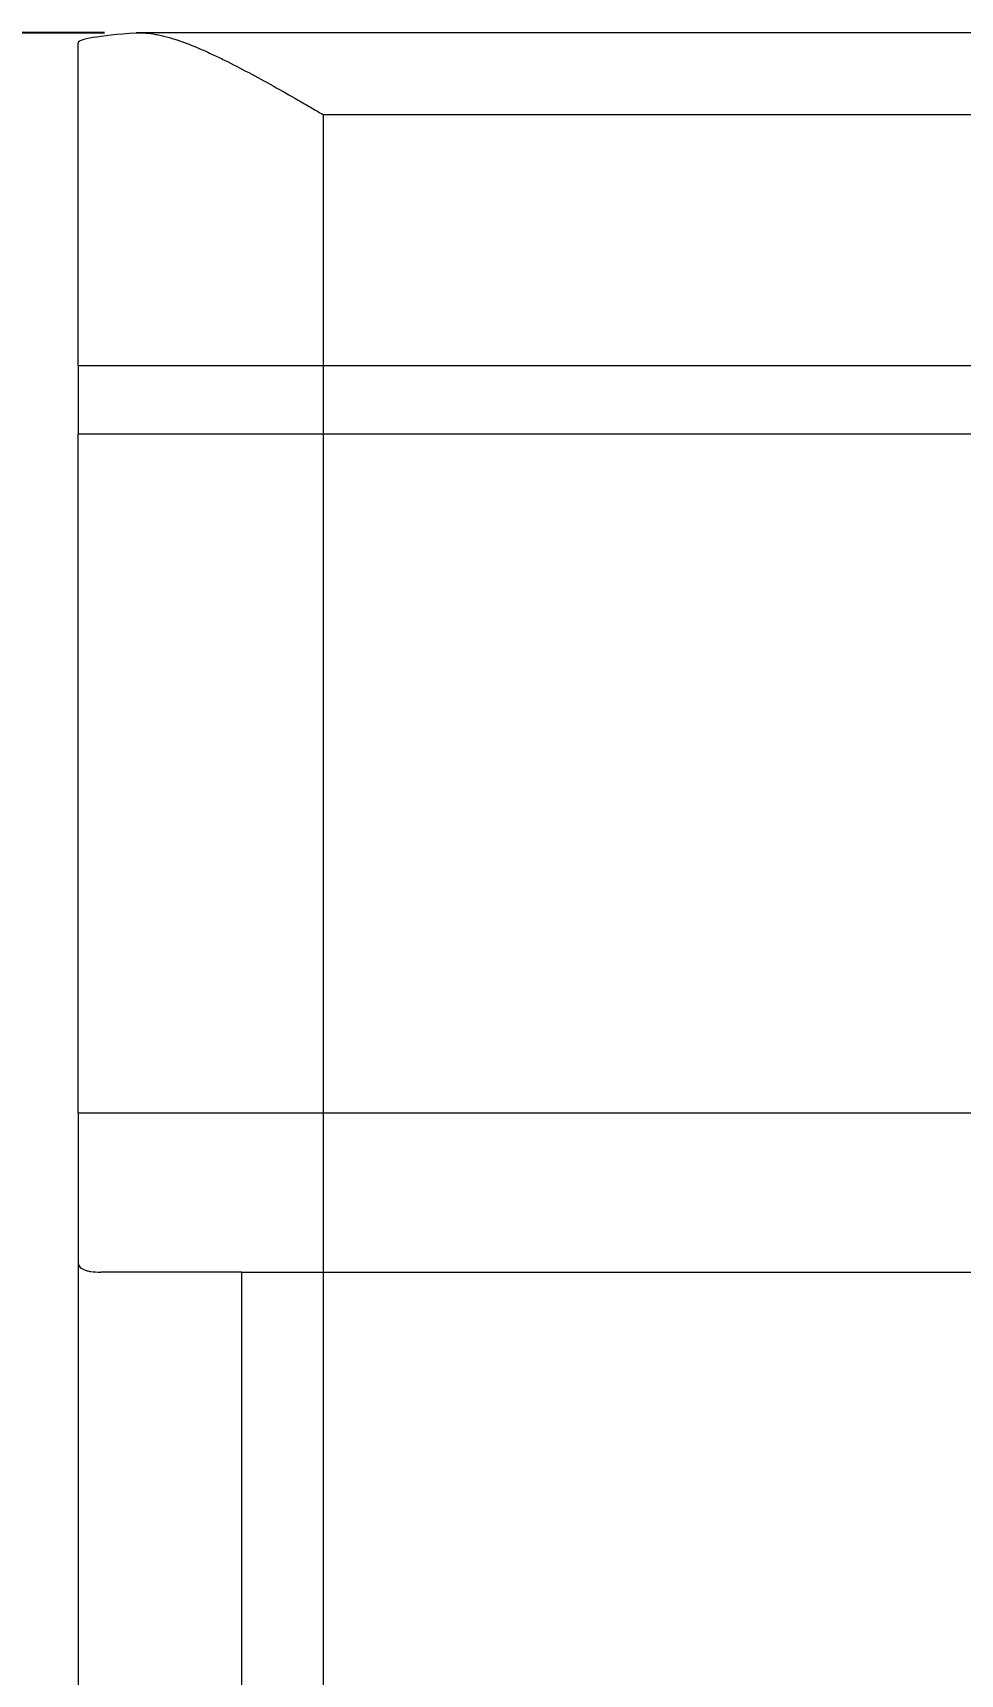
# Model space of a CAD drawing. Header units: millimetres. Extents: x 125275 to 125701, y 643 to 921.
# Drawn here: x 125427.05 to 125438.4, y 748.66 to 768.75 of the extents above; entities that cross this region are included whole.
import ezdxf

# ---------------------------------------------------------------- set-up
doc = ezdxf.new("R2010")
doc.units = ezdxf.units.MM
doc.linetypes.add('DASHED', pattern=[0])
for name, color, linetype in [('DIE_P', 2, 'Continuous'), ('DIM', 4, 'Continuous'), ('TEXT', 4, 'Continuous')]:
    doc.layers.add(name, color=color, linetype=linetype)
doc.styles.get("Standard").update_dxf_attribs({"font": 'txt.shx', "width": 0.85, "bigfont": 'ctxt.shx'})
doc.dimstyles.new('T-2-WX', dxfattribs={"dimtxt": 2, "dimasz": 2, "dimexe": 0.5, "dimexo": 0.5, "dimgap": 0.5, "dimtad": 1, "dimtxsty": 'Standard', "dimblk": 'OPEN30', "dimcen": 0, "dimazin": 3, "dimtfac": 1, "dimtmove": 0, "dimatfit": 3, "dimldrblk": 'OPEN30', "dimlwd": -1, "dimlwe": -1})

# ---------------------------------------------------------------- blocks, each defined once
blk = doc.blocks.new('*u7581')
at = {"layer": 'DIE_P', "color": 155, "linetype": 'Continuous', "lineweight": 13}
for p, q in [((20.155, 13.06), (-64.026, 13.06)), ((-34.121, 8.988), (-64.735, 8.988)), ((-64.735, 8.156), (-34.121, 8.156)), ((-64.735, -0.151), (-53.622, -0.151)), ((-62.735, -2.1), (-62.735, -50.9))]:
    blk.add_line(p, q, dxfattribs=at)
at = {"layer": 'DIE_P', "color": 11, "linetype": 'Continuous', "lineweight": 13}
for p, q in [((20.093, 13.062), (-63.971, 13.062)), ((-64.735, -1.974), (-64.735, -50.9))]:
    blk.add_line(p, q, dxfattribs=at)
at = {"layer": 'DIE_P', "color": 2, "linetype": 'Continuous', "lineweight": 13}
for p, q in [((-64.735, 8.988), (-64.735, 12.938)), ((-64.735, 8.988), (-64.735, 8.156)), ((-64.735, -0.151), (-64.735, 8.156)), ((-64.735, -0.151), (-64.735, -1.974)), ((-62.735, -2.1), (-64.456, -2.1)), ((-62.735, -2.1), (-52.814, -2.1))]:
    blk.add_line(p, q, dxfattribs=at)
at = {"layer": 'DIE_P', "color": 155, "linetype": 'DASHED', "lineweight": 13}
for q in [(17.85, 12.062), (-61.735, -50.9)]:
    blk.add_line((-61.735, 12.062), q, dxfattribs=at)
at = {"layer": 'DIE_P', "color": 2, "linetype": 'Continuous', "lineweight": 13}
blk.add_ellipse((-61.735, 12.938), major_axis=(-3, 0), ratio=0.062915, start_param=5.581198, end_param=6.283185, dxfattribs=at)
at = {"layer": 'DIE_P', "color": 11, "linetype": 'Continuous', "lineweight": 13}
blk.add_open_spline([(-64.026, 13.06), (-64.008, 13.062), (-63.99, 13.062), (-63.971, 13.062)], degree=3, dxfattribs=at)
at = {"layer": 'DIE_P', "color": 11, "linetype": 'DASHED', "lineweight": 13}
blk.add_open_spline([(-63.971, 13.062), (-63.95, 13.062), (-63.929, 13.061), (-63.867, 13.057), (-63.825, 13.051), (-63.761, 13.039), (-63.739, 13.035), (-63.695, 13.025), (-63.673, 13.019), (-63.606, 13.001), (-63.561, 12.987), (-63.424, 12.941), (-63.33, 12.905), (-63.187, 12.843), (-63.139, 12.821), (-63.066, 12.787), (-63.042, 12.776), (-62.992, 12.752), (-62.968, 12.74), (-62.845, 12.679), (-62.746, 12.628), (-62.547, 12.522), (-62.447, 12.468), (-62.246, 12.355), (-62.145, 12.298), (-61.991, 12.21), (-61.94, 12.18), (-61.863, 12.136), (-61.838, 12.121), (-61.787, 12.092), (-61.761, 12.077), (-61.735, 12.062)], degree=3, knots=[0, 0, 0, 0, 0.034299, 0.034299, 0.098679, 0.098679, 0.130869, 0.130869, 0.163059, 0.163059, 0.227439, 0.227439, 0.356199, 0.356199, 0.420579, 0.420579, 0.452769, 0.452769, 0.484959, 0.484959, 0.613719, 0.613719, 0.74248, 0.74248, 0.87124, 0.87124, 0.93562, 0.93562, 0.96781, 0.96781, 1, 1, 1, 1], dxfattribs=at)
at = {"layer": 'DIE_P', "color": 2, "linetype": 'Continuous', "lineweight": 13}
blk.add_open_spline([(-64.735, -1.974), (-64.735, -1.997), (-64.73, -2.015), (-64.706, -2.048), (-64.689, -2.061), (-64.66, -2.073), (-64.653, -2.076), (-64.64, -2.08), (-64.633, -2.082), (-64.611, -2.088), (-64.595, -2.091), (-64.542, -2.098), (-64.502, -2.1), (-64.456, -2.1)], degree=3, knots=[0, 0, 0, 0, 0.25, 0.25, 0.5, 0.5, 0.5625, 0.5625, 0.625, 0.625, 0.75, 0.75, 1, 1, 1, 1], dxfattribs=at)
blk = doc.blocks.new('*D7594')
at = {"layer": 'Defpoints', "color": 0}
for p in [(125428.424, 768.744), (125405.806, 704.784), (125427.602, 704.784)]:
    blk.add_point(p, dxfattribs=at)
at = {"layer": 'DIM', "color": 0}
for p, q in [((125427.924, 768.744), (125405.306, 768.744)), ((125405.806, 766.744), (125405.806, 706.784)), ((125427.102, 704.784), (125405.306, 704.784))]:
    blk.add_line(p, q, dxfattribs=at)
at = {"layer": 'DIM', "color": 0, "lineweight": 5, "insert": (125404.115, 736.764), "char_height": 2, "attachment_point": 5, "rotation": 90}
blk.add_mtext('63,96', dxfattribs=at)
blk = doc.blocks.new('_Open30')

msp = doc.modelspace()

# ---------------------------------------------------------------- block references
at = {"layer": 'TEXT', "lineweight": 5}
msp.add_blockref('*u7581', (125492.337, 755.684), dxfattribs=at)

# ---------------------------------------------------------------- dimensions: what is measured, and where the dimension line sits
at = {"layer": 'DIM', "lineweight": 5}
dim = msp.add_linear_dim(base=(125405.806, 704.784), p1=(125428.424, 768.744), p2=(125427.602, 704.784), angle=90, dimstyle='T-2-WX', dxfattribs=at)
dim.commit()
dim.dimension.update_dxf_attribs({"geometry": '*D7594', "text_midpoint": (125404.115, 736.764)})

doc.saveas('drawing.dxf')
